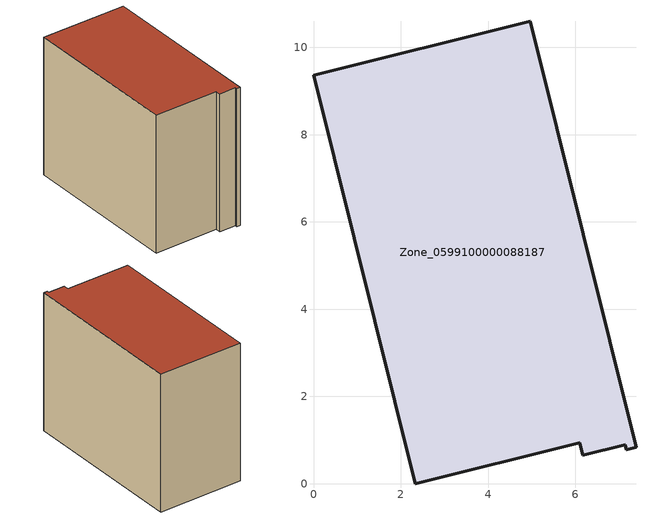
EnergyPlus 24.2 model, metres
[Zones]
Zone_0599100000088187
 floor ground (C_G): 4.97,10.6 7.39,0.84 7.17,0.78 7.14,0.89 6.17,0.65 6.1,0.94 2.33,0 0,9.36 z0
 wall outside (C_F): 7.39,0.84 4.97,10.6 0,9.36 2.33,0 6.1,0.94 6.17,0.65 7.14,0.89 7.17,0.78 7.39,0.84 z0:8.33
 roof outside (C_R): 7.17,0.78 7.39,0.84 4.97,10.6 0,9.36 2.33,0 6.1,0.94 6.17,0.65 7.14,0.89 z8.33
[BUILDING]
Pand.0599100000088187: North Axis=0; Terrain=City; Loads Convergence Tolerance Value=0.04; Temperature Convergence Tolerance Value=0.4; Solar Distribution=FullExterior; Maximum Number of Warmup Days=25; Minimum Number of Warmup Days=1
[Site:Location]
Rotterdam.The.Hague.AP_ZH_NLD Design_Conditions: Latitude=51.96; Longitude=4.45; Time Zone=1; Elevation=-4.5
[SITE:GROUNDTEMPERATURE:BUILDINGSURFACE]
18, 18, 18, 18, 18, 18, 18, 18, 18, 18, 18, 18
[MATERIAL] Thermal Absorptance=0.9; Solar Absorptance=0.7; Visible Absorptance=0.7
Name | Roughness | Thickness | Conductivity | Density | Specific Heat
G.TI.1975-1991 | MediumSmooth | 0.15 | 0.288461 | 540 | 1210
F.TI.1975-1991 | Rough | 0.3 | 0.230769 | 1920 | 840
R.TI.1975-1991 | MediumRough | 0.2 | 0.153846 | 1500 | 1000
[CONSTRUCTION]
C_G: G.TI.1975-1991
C_F: F.TI.1975-1991
C_R: R.TI.1975-1991
[ZONE]
Zone_0599100000088187: Type=1; Multiplier=1; Ceiling Height=Autocalculate; Volume=Autocalculate; Floor Area=autocalculate; Part of Total Floor Area=Yes
[ZONEINFILTRATION:DESIGNFLOWRATE]
Infil_Zone_0599100000088187: Zone or ZoneList or Space or SpaceList=Zone_0599100000088187; Schedule=AlwaysOn; Design Flow Rate Calculation Method=Flow/Area; Flow Rate per Floor Area=0.003; Constant Term Coefficient=1; Temperature Term Coefficient=0; Velocity Term Coefficient=0; Velocity Squared Term Coefficient=0
[HVACTEMPLATE:ZONE:IDEALLOADSAIRSYSTEM]
Zone_0599100000088187: Maximum Heating Supply Air Temperature=50; Minimum Cooling Supply Air Temperature=13; Maximum Heating Supply Air Humidity Ratio=0.0156; Minimum Cooling Supply Air Humidity Ratio=0.0077; Heating Limit=NoLimit; Cooling Limit=NoLimit; Dehumidification Control Type=ConstantSensibleHeatRatio; Cooling Sensible Heat Ratio=0.7; Dehumidification Setpoint=60; Humidification Control Type=None; Humidification Setpoint=30; Outdoor Air Method=None; Outdoor Air Flow Rate per Person=0.00944; Outdoor Air Flow Rate per Zone Floor Area=0; Outdoor Air Flow Rate per Zone=0; Demand Controlled Ventilation Type=None; Outdoor Air Economizer Type=NoEconomizer; Heat Recovery Type=None; Sensible Heat Recovery Effectiveness=0.7; Latent Heat Recovery Effectiveness=0.65
[ZONECONTROL:THERMOSTAT]
ThermostatControl_Zone_0599100000088187: Zone or ZoneList=Zone_0599100000088187; Control Type Schedule=DualSetpointControlType; Control 1=Thermostat_Zone_0599100000088187; Temperature Difference Between Cutout And Setpoint=0
[THERMOSTATSETPOINT:DUALSETPOINT]
Thermostat_Zone_0599100000088187: Heating Setpoint Temperature Schedule=HeatingSetpoint_Zone_0599100000088187; Cooling Setpoint Temperature Schedule=CoolingSetpoint_Zone_0599100000088187
[SCHEDULE:COMPACT]
HeatingSetpoint_Zone_0599100000088187: Through: 12/31, For: AllDays, Until: 24:00, 21
CoolingSetpoint_Zone_0599100000088187: Through: 12/31, For: AllDays, Until: 24:00, 24
DualSetpointControlType: Through: 12/31, For: AllDays, Until: 24:00, 4
AlwaysOn: Through: 12/31, For: AllDays, Until: 24:00, 1
